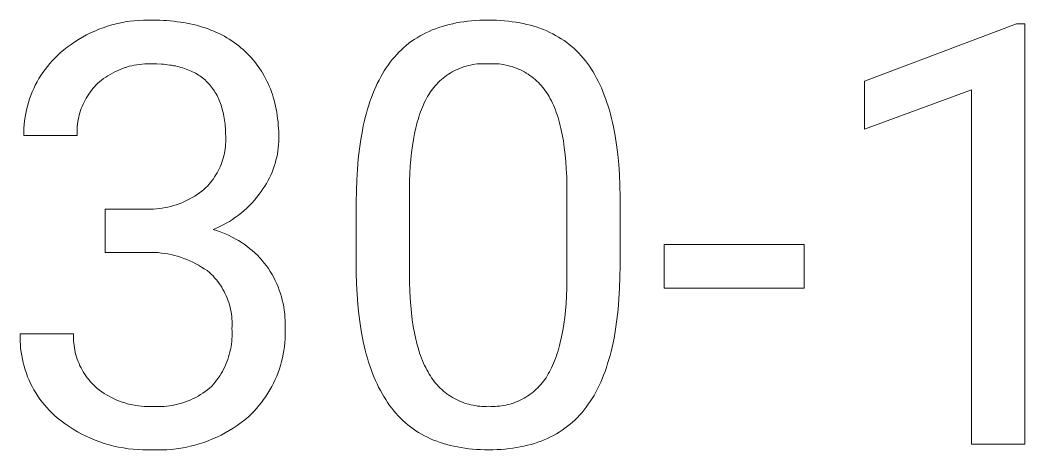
# Model space of a CAD drawing. Header units: millimetres. Extents: x 1422 to 6060, y -58 to 3182.
# Drawn here: x 4994.4 to 5100, y 307.9 to 353.1 of the extents above; entities that cross this region are included whole.
import ezdxf

# ---------------------------------------------------------------- set-up
doc = ezdxf.new("R2010")
doc.units = ezdxf.units.MM
doc.header["$MEASUREMENT"] = 0
doc.layers.add('Domyślny', color=7, linetype='Continuous', true_color=0x000000)

msp = doc.modelspace()

# ---------------------------------------------------------------- linework, layer by layer
at = {"layer": 'Domyślny', "color": 18, "lineweight": 15, "true_color": 0x000000}
for p, q in [((5004.02, 352.56), (5004.49, 352.68)), ((5004.49, 352.68), (5004.95, 352.78)), ((5004.95, 352.78), (5005.43, 352.87)), ((5005.43, 352.87), (5005.9, 352.94)), ((5005.9, 352.94), (5006.37, 353)), ((5006.37, 353), (5006.85, 353.04)), ((5006.85, 353.04), (5007.33, 353.06)), ((5007.33, 353.06), (5007.81, 353.07)), ((5007.81, 353.07), (5008.29, 353.06)), ((5008.29, 353.06), (5009.05, 353.05)), ((5009.05, 353.05), (5009.43, 353.03)), ((5009.43, 353.03), (5009.8, 353.01)), ((5009.8, 353.01), (5010.17, 352.98)), ((5010.17, 352.98), (5010.53, 352.94)), ((5010.53, 352.94), (5010.88, 352.9)), ((5010.88, 352.9), (5011.23, 352.86)), ((5011.23, 352.86), (5011.57, 352.8)), ((5011.57, 352.8), (5011.91, 352.74)), ((5011.91, 352.74), (5012.25, 352.67)), ((5012.25, 352.67), (5012.58, 352.6)), ((5039.45, 352.6), (5039.83, 352.69)), ((5039.83, 352.69), (5040.21, 352.77)), ((5040.21, 352.77), (5040.6, 352.84)), ((5040.6, 352.84), (5041, 352.9)), ((5041, 352.9), (5041.41, 352.95)), ((5041.41, 352.95), (5041.82, 352.99)), ((5041.82, 352.99), (5042.24, 353.02)), ((5042.24, 353.02), (5042.67, 353.05)), ((5042.67, 353.05), (5043.11, 353.06)), ((5043.11, 353.06), (5043.55, 353.06)), ((5043.55, 353.06), (5043.99, 353.06)), ((5043.99, 353.06), (5044.42, 353.05)), ((5044.42, 353.05), (5044.85, 353.02)), ((5044.85, 353.02), (5045.27, 352.99)), ((5045.27, 352.99), (5045.68, 352.95)), ((5045.68, 352.95), (5046.08, 352.9)), ((5046.08, 352.9), (5046.48, 352.85)), ((5046.48, 352.85), (5046.87, 352.78)), ((5046.87, 352.78), (5047.25, 352.7)), ((5047.25, 352.7), (5047.62, 352.62)), ((5047.62, 352.62), (5047.99, 352.53)), ((5083.09, 346.67), (5099.07, 352.66)), ((5099.07, 352.66), (5099.95, 352.66)), ((5099.95, 352.66), (5099.95, 308.54)), ((5001.36, 351.51), (5001.79, 351.72)), ((5001.79, 351.72), (5002.22, 351.92)), ((5002.22, 351.92), (5002.66, 352.1)), ((5002.66, 352.1), (5003.11, 352.27)), ((5003.11, 352.27), (5003.57, 352.42)), ((5003.57, 352.42), (5004.02, 352.56)), ((5012.58, 352.6), (5012.9, 352.52)), ((5012.9, 352.52), (5013.22, 352.43)), ((5013.22, 352.43), (5013.53, 352.34)), ((5013.53, 352.34), (5013.84, 352.24)), ((5013.84, 352.24), (5014.14, 352.14)), ((5014.14, 352.14), (5014.43, 352.02)), ((5014.43, 352.02), (5014.72, 351.91)), ((5014.72, 351.91), (5015.01, 351.78)), ((5015.01, 351.78), (5015.29, 351.65)), ((5015.29, 351.65), (5015.57, 351.51)), ((5036.4, 351.4), (5036.71, 351.57)), ((5036.71, 351.57), (5037.02, 351.73)), ((5037.02, 351.73), (5037.35, 351.88)), ((5037.35, 351.88), (5037.68, 352.03)), ((5037.68, 352.03), (5038.02, 352.16)), ((5038.02, 352.16), (5038.37, 352.28)), ((5038.37, 352.28), (5038.72, 352.4)), ((5038.72, 352.4), (5039.08, 352.51)), ((5039.08, 352.51), (5039.45, 352.6)), ((5047.99, 352.53), (5048.35, 352.43)), ((5048.35, 352.43), (5048.7, 352.31)), ((5048.7, 352.31), (5049.04, 352.19)), ((5049.04, 352.19), (5049.38, 352.07)), ((5049.38, 352.07), (5049.71, 351.93)), ((5049.71, 351.93), (5050.03, 351.78)), ((5050.03, 351.78), (5050.34, 351.63)), ((5050.34, 351.63), (5050.65, 351.46)), ((4999.34, 350.22), (4999.73, 350.51)), ((4999.73, 350.51), (5000.12, 350.78)), ((5000.12, 350.78), (5000.53, 351.03)), ((5000.53, 351.03), (5000.94, 351.28)), ((5000.94, 351.28), (5001.36, 351.51)), ((5015.57, 351.51), (5015.84, 351.37)), ((5015.84, 351.37), (5016.1, 351.22)), ((5016.1, 351.22), (5016.36, 351.06)), ((5016.36, 351.06), (5016.62, 350.89)), ((5016.62, 350.89), (5016.86, 350.72)), ((5016.86, 350.72), (5017.11, 350.55)), ((5017.11, 350.55), (5017.35, 350.36)), ((5034.96, 350.41), (5035.24, 350.63)), ((5035.24, 350.63), (5035.51, 350.84)), ((5035.51, 350.84), (5035.8, 351.03)), ((5035.8, 351.03), (5036.1, 351.22)), ((5036.1, 351.22), (5036.4, 351.4)), ((5050.65, 351.46), (5050.95, 351.29)), ((5050.95, 351.29), (5051.24, 351.11)), ((5051.24, 351.11), (5051.53, 350.92)), ((5051.53, 350.92), (5051.81, 350.72)), ((5051.81, 350.72), (5052.08, 350.51)), ((5052.08, 350.51), (5052.34, 350.29)), ((4998.31, 349.35), (4998.6, 349.62)), ((4998.6, 349.62), (4998.97, 349.93)), ((4998.97, 349.93), (4999.34, 350.22)), ((5017.35, 350.36), (5017.58, 350.17)), ((5017.58, 350.17), (5017.81, 349.97)), ((5017.81, 349.97), (5018.03, 349.77)), ((5018.03, 349.77), (5018.25, 349.56)), ((5018.25, 349.56), (5018.46, 349.35)), ((5033.71, 349.19), (5033.95, 349.46)), ((5033.95, 349.46), (5034.19, 349.71)), ((5034.19, 349.71), (5034.44, 349.95)), ((5034.44, 349.95), (5034.7, 350.19)), ((5034.7, 350.19), (5034.96, 350.41)), ((5052.34, 350.29), (5052.6, 350.07)), ((5052.6, 350.07), (5052.85, 349.83)), ((5052.85, 349.83), (5053.09, 349.59)), ((5053.09, 349.59), (5053.33, 349.33)), ((4997.25, 348.2), (4997.5, 348.5)), ((4997.5, 348.5), (4997.76, 348.8)), ((4997.76, 348.8), (4998.03, 349.08)), ((4998.03, 349.08), (4998.31, 349.35)), ((5006.92, 348.42), (5006.65, 348.38)), ((5007.19, 348.45), (5006.92, 348.42)), ((5007.47, 348.47), (5007.19, 348.45)), ((5007.74, 348.48), (5007.47, 348.47)), ((5008.01, 348.48), (5007.74, 348.48)), ((5008.29, 348.47), (5008.01, 348.48)), ((5008.76, 348.46), (5008.29, 348.47)), ((5009.22, 348.44), (5008.76, 348.46)), ((5009.44, 348.43), (5009.22, 348.44)), ((5009.66, 348.4), (5009.44, 348.43)), ((5009.88, 348.38), (5009.66, 348.4)), ((5018.46, 349.35), (5018.66, 349.13)), ((5018.66, 349.13), (5018.86, 348.91)), ((5018.86, 348.91), (5019.05, 348.68)), ((5019.05, 348.68), (5019.23, 348.45)), ((5019.23, 348.45), (5019.4, 348.21)), ((5033.05, 348.35), (5033.26, 348.64)), ((5033.26, 348.64), (5033.48, 348.92)), ((5033.48, 348.92), (5033.71, 349.19)), ((5041.94, 348.39), (5041.71, 348.35)), ((5042.17, 348.43), (5041.94, 348.39)), ((5042.4, 348.46), (5042.17, 348.43)), ((5042.63, 348.48), (5042.4, 348.46)), ((5042.86, 348.49), (5042.63, 348.48)), ((5043.09, 348.49), (5042.86, 348.49)), ((5043.32, 348.49), (5043.09, 348.49)), ((5043.55, 348.48), (5043.32, 348.49)), ((5043.78, 348.49), (5043.55, 348.48)), ((5044.01, 348.49), (5043.78, 348.49)), ((5044.25, 348.49), (5044.01, 348.49)), ((5044.48, 348.48), (5044.25, 348.49)), ((5044.71, 348.46), (5044.48, 348.48)), ((5044.94, 348.43), (5044.71, 348.46)), ((5045.17, 348.39), (5044.94, 348.43)), ((5045.4, 348.35), (5045.17, 348.39)), ((5053.33, 349.33), (5053.55, 349.07)), ((5053.55, 349.07), (5053.78, 348.8)), ((5053.78, 348.8), (5053.99, 348.52)), ((5053.99, 348.52), (5054.19, 348.23)), ((4996.56, 347.25), (4996.78, 347.58)), ((4996.78, 347.58), (4997.01, 347.89)), ((4997.01, 347.89), (4997.25, 348.2)), ((5003.84, 347.37), (5003.61, 347.23)), ((5004.08, 347.51), (5003.84, 347.37)), ((5004.32, 347.64), (5004.08, 347.51)), ((5004.57, 347.75), (5004.32, 347.64)), ((5004.82, 347.86), (5004.57, 347.75)), ((5005.07, 347.96), (5004.82, 347.86)), ((5005.33, 348.06), (5005.07, 347.96)), ((5005.59, 348.14), (5005.33, 348.06)), ((5005.85, 348.22), (5005.59, 348.14)), ((5006.12, 348.28), (5005.85, 348.22)), ((5006.38, 348.34), (5006.12, 348.28)), ((5006.65, 348.38), (5006.38, 348.34)), ((5010.09, 348.35), (5009.88, 348.38)), ((5010.3, 348.32), (5010.09, 348.35)), ((5010.5, 348.28), (5010.3, 348.32)), ((5010.7, 348.25), (5010.5, 348.28)), ((5010.9, 348.2), (5010.7, 348.25)), ((5011.09, 348.15), (5010.9, 348.2)), ((5011.28, 348.1), (5011.09, 348.15)), ((5011.47, 348.05), (5011.28, 348.1)), ((5011.65, 347.99), (5011.47, 348.05)), ((5011.83, 347.93), (5011.65, 347.99)), ((5012, 347.86), (5011.83, 347.93)), ((5012.17, 347.79), (5012, 347.86)), ((5012.34, 347.72), (5012.17, 347.79)), ((5012.5, 347.64), (5012.34, 347.72)), ((5012.66, 347.56), (5012.5, 347.64)), ((5012.82, 347.48), (5012.66, 347.56)), ((5012.97, 347.39), (5012.82, 347.48)), ((5013.12, 347.3), (5012.97, 347.39)), ((5019.4, 348.21), (5019.57, 347.96)), ((5019.57, 347.96), (5019.74, 347.71)), ((5019.74, 347.71), (5019.89, 347.46)), ((5019.89, 347.46), (5020.04, 347.2)), ((5032.27, 347.1), (5032.45, 347.43)), ((5032.45, 347.43), (5032.64, 347.75)), ((5032.64, 347.75), (5032.84, 348.05)), ((5032.84, 348.05), (5033.05, 348.35)), ((5039.38, 347.39), (5039.19, 347.26)), ((5039.58, 347.51), (5039.38, 347.39)), ((5039.78, 347.63), (5039.58, 347.51)), ((5039.98, 347.74), (5039.78, 347.63)), ((5040.19, 347.84), (5039.98, 347.74)), ((5040.4, 347.93), (5040.19, 347.84)), ((5040.61, 348.02), (5040.4, 347.93)), ((5040.82, 348.1), (5040.61, 348.02)), ((5041.04, 348.18), (5040.82, 348.1)), ((5041.26, 348.24), (5041.04, 348.18)), ((5041.49, 348.3), (5041.26, 348.24)), ((5041.71, 348.35), (5041.49, 348.3)), ((5045.63, 348.3), (5045.4, 348.35)), ((5045.85, 348.24), (5045.63, 348.3)), ((5046.08, 348.18), (5045.85, 348.24)), ((5046.3, 348.1), (5046.08, 348.18)), ((5046.52, 348.02), (5046.3, 348.1)), ((5046.73, 347.93), (5046.52, 348.02)), ((5046.94, 347.84), (5046.73, 347.93)), ((5047.15, 347.73), (5046.94, 347.84)), ((5047.36, 347.62), (5047.15, 347.73)), ((5047.56, 347.51), (5047.36, 347.62)), ((5047.76, 347.38), (5047.56, 347.51)), ((5047.95, 347.25), (5047.76, 347.38)), ((5054.19, 348.23), (5054.39, 347.94)), ((5054.39, 347.94), (5054.59, 347.63)), ((5054.59, 347.63), (5054.77, 347.31)), ((4995.98, 346.23), (4996.16, 346.58)), ((4996.16, 346.58), (4996.36, 346.92)), ((4996.36, 346.92), (4996.56, 347.25)), ((5002.53, 346.4), (5002.35, 346.23)), ((5002.73, 346.58), (5002.53, 346.4)), ((5002.94, 346.76), (5002.73, 346.58)), ((5003.16, 346.92), (5002.94, 346.76)), ((5003.38, 347.08), (5003.16, 346.92)), ((5003.61, 347.23), (5003.38, 347.08)), ((5013.26, 347.2), (5013.12, 347.3)), ((5013.41, 347.1), (5013.26, 347.2)), ((5013.54, 347), (5013.41, 347.1)), ((5013.68, 346.89), (5013.54, 347)), ((5013.81, 346.78), (5013.68, 346.89)), ((5013.93, 346.66), (5013.81, 346.78)), ((5014.05, 346.55), (5013.93, 346.66)), ((5014.17, 346.42), (5014.05, 346.55)), ((5014.29, 346.3), (5014.17, 346.42)), ((5014.4, 346.17), (5014.29, 346.3)), ((5020.04, 347.2), (5020.18, 346.94)), ((5020.18, 346.94), (5020.32, 346.67)), ((5020.32, 346.67), (5020.44, 346.4)), ((5020.44, 346.4), (5020.56, 346.12)), ((5031.75, 346.06), (5031.91, 346.41)), ((5031.91, 346.41), (5032.09, 346.76)), ((5032.09, 346.76), (5032.27, 347.1)), ((5038.15, 346.35), (5037.99, 346.18)), ((5038.31, 346.52), (5038.15, 346.35)), ((5038.47, 346.68), (5038.31, 346.52)), ((5038.65, 346.83), (5038.47, 346.68)), ((5038.82, 346.98), (5038.65, 346.83)), ((5039, 347.12), (5038.82, 346.98)), ((5039.19, 347.26), (5039, 347.12)), ((5048.14, 347.12), (5047.95, 347.25)), ((5048.32, 346.97), (5048.14, 347.12)), ((5048.5, 346.82), (5048.32, 346.97)), ((5048.67, 346.67), (5048.5, 346.82)), ((5048.84, 346.51), (5048.67, 346.67)), ((5049, 346.34), (5048.84, 346.51)), ((5049.16, 346.17), (5049, 346.34)), ((5054.77, 347.31), (5054.95, 346.98)), ((5054.95, 346.98), (5055.13, 346.65)), ((5055.13, 346.65), (5055.29, 346.3)), ((5055.29, 346.3), (5055.45, 345.94)), ((5083.09, 341.6), (5083.09, 346.67)), ((4995.5, 345.16), (4995.65, 345.52)), ((4995.65, 345.52), (4995.81, 345.88)), ((4995.81, 345.88), (4995.98, 346.23)), ((5001.59, 345.29), (5001.46, 345.09)), ((5001.73, 345.49), (5001.59, 345.29)), ((5001.88, 345.68), (5001.73, 345.49)), ((5002.03, 345.87), (5001.88, 345.68)), ((5002.19, 346.05), (5002.03, 345.87)), ((5002.35, 346.23), (5002.19, 346.05)), ((5014.5, 346.03), (5014.4, 346.17)), ((5014.61, 345.9), (5014.5, 346.03)), ((5014.71, 345.75), (5014.61, 345.9)), ((5014.8, 345.61), (5014.71, 345.75)), ((5014.89, 345.46), (5014.8, 345.61)), ((5014.98, 345.31), (5014.89, 345.46)), ((5015.07, 345.15), (5014.98, 345.31)), ((5020.56, 346.12), (5020.68, 345.84)), ((5020.68, 345.84), (5020.79, 345.55)), ((5020.79, 345.55), (5020.89, 345.25)), ((5020.89, 345.25), (5020.98, 344.96)), ((5031.29, 344.93), (5031.43, 345.31)), ((5031.43, 345.31), (5031.59, 345.69)), ((5031.59, 345.69), (5031.75, 346.06)), ((5037.31, 345.25), (5037.19, 345.04)), ((5037.43, 345.44), (5037.31, 345.25)), ((5037.56, 345.64), (5037.43, 345.44)), ((5037.7, 345.82), (5037.56, 345.64)), ((5037.84, 346), (5037.7, 345.82)), ((5037.99, 346.18), (5037.84, 346)), ((5049.31, 345.99), (5049.16, 346.17)), ((5049.45, 345.81), (5049.31, 345.99)), ((5049.59, 345.62), (5049.45, 345.81)), ((5049.72, 345.43), (5049.59, 345.62)), ((5049.85, 345.23), (5049.72, 345.43)), ((5049.97, 345.03), (5049.85, 345.23)), ((5055.45, 345.94), (5055.61, 345.58)), ((5055.61, 345.58), (5055.76, 345.2)), ((5094.35, 345.73), (5083.09, 341.6)), ((5094.35, 308.54), (5094.35, 345.73)), ((4995.15, 344.04), (4995.25, 344.41)), ((4995.25, 344.41), (4995.37, 344.79)), ((4995.37, 344.79), (4995.5, 345.16)), ((5001, 344.24), (5000.9, 344.01)), ((5001.1, 344.45), (5001, 344.24)), ((5001.22, 344.67), (5001.1, 344.45)), ((5001.33, 344.88), (5001.22, 344.67)), ((5001.46, 345.09), (5001.33, 344.88)), ((5015.15, 344.99), (5015.07, 345.15)), ((5015.23, 344.83), (5015.15, 344.99)), ((5015.3, 344.66), (5015.23, 344.83)), ((5015.37, 344.49), (5015.3, 344.66)), ((5015.43, 344.31), (5015.37, 344.49)), ((5015.5, 344.13), (5015.43, 344.31)), ((5020.98, 344.96), (5021.07, 344.65)), ((5021.07, 344.65), (5021.15, 344.34)), ((5021.15, 344.34), (5021.22, 344.03)), ((5031.01, 344.12), (5031.14, 344.53)), ((5031.14, 344.53), (5031.29, 344.93)), ((5036.85, 344.39), (5036.75, 344.16)), ((5036.96, 344.61), (5036.85, 344.39)), ((5037.07, 344.83), (5036.96, 344.61)), ((5037.19, 345.04), (5037.07, 344.83)), ((5050.09, 344.81), (5049.97, 345.03)), ((5050.21, 344.59), (5050.09, 344.81)), ((5050.32, 344.36), (5050.21, 344.59)), ((5050.42, 344.13), (5050.32, 344.36)), ((5055.76, 345.2), (5055.9, 344.82)), ((5055.9, 344.82), (5056.03, 344.42)), ((5056.03, 344.42), (5056.16, 344.02)), ((4994.9, 342.89), (4994.97, 343.27)), ((4994.97, 343.27), (4995.05, 343.66)), ((4995.05, 343.66), (4995.15, 344.04)), ((5000.66, 343.33), (5000.59, 343.1)), ((5000.73, 343.56), (5000.66, 343.33)), ((5000.81, 343.79), (5000.73, 343.56)), ((5000.9, 344.01), (5000.81, 343.79)), ((5015.55, 343.95), (5015.5, 344.13)), ((5015.61, 343.76), (5015.55, 343.95)), ((5015.66, 343.57), (5015.61, 343.76)), ((5015.71, 343.38), (5015.66, 343.57)), ((5015.75, 343.18), (5015.71, 343.38)), ((5015.79, 342.98), (5015.75, 343.18)), ((5021.22, 344.03), (5021.28, 343.71)), ((5021.28, 343.71), (5021.34, 343.39)), ((5021.34, 343.39), (5021.4, 343.06)), ((5030.65, 342.85), (5030.76, 343.28)), ((5030.76, 343.28), (5030.88, 343.71)), ((5030.88, 343.71), (5031.01, 344.12)), ((5036.36, 343.16), (5036.28, 342.89)), ((5036.45, 343.42), (5036.36, 343.16)), ((5036.55, 343.67), (5036.45, 343.42)), ((5036.65, 343.92), (5036.55, 343.67)), ((5036.75, 344.16), (5036.65, 343.92)), ((5050.53, 343.88), (5050.42, 344.13)), ((5050.63, 343.63), (5050.53, 343.88)), ((5050.72, 343.37), (5050.63, 343.63)), ((5050.81, 343.11), (5050.72, 343.37)), ((5050.9, 342.83), (5050.81, 343.11)), ((5056.16, 344.02), (5056.29, 343.6)), ((5056.29, 343.6), (5056.4, 343.18)), ((5056.4, 343.18), (5056.51, 342.75)), ((4994.78, 341.72), (4994.81, 342.11)), ((4994.81, 342.11), (4994.85, 342.5)), ((4994.85, 342.5), (4994.9, 342.89)), ((5000.41, 342.15), (5000.38, 341.9)), ((5000.44, 342.39), (5000.41, 342.15)), ((5000.49, 342.62), (5000.44, 342.39)), ((5000.54, 342.86), (5000.49, 342.62)), ((5000.59, 343.1), (5000.54, 342.86)), ((5015.82, 342.77), (5015.79, 342.98)), ((5015.86, 342.56), (5015.82, 342.77)), ((5015.88, 342.35), (5015.86, 342.56)), ((5015.91, 342.13), (5015.88, 342.35)), ((5015.93, 341.91), (5015.91, 342.13)), ((5021.4, 343.06), (5021.44, 342.73)), ((5021.44, 342.73), (5021.48, 342.39)), ((5021.48, 342.39), (5021.51, 342.05)), ((5030.44, 341.95), (5030.54, 342.4)), ((5030.54, 342.4), (5030.65, 342.85)), ((5036.04, 342.05), (5035.96, 341.76)), ((5036.11, 342.34), (5036.04, 342.05)), ((5036.19, 342.62), (5036.11, 342.34)), ((5036.28, 342.89), (5036.19, 342.62)), ((5050.98, 342.55), (5050.9, 342.83)), ((5051.06, 342.27), (5050.98, 342.55)), ((5051.14, 341.97), (5051.06, 342.27)), ((5056.51, 342.75), (5056.62, 342.31)), ((5056.62, 342.31), (5056.72, 341.85)), ((4994.77, 341.33), (4994.78, 341.72)), ((4994.77, 340.94), (4994.77, 341.33)), ((5000.37, 341.66), (5000.36, 341.42)), ((5000.36, 341.42), (5000.36, 341.18)), ((5000.36, 341.18), (5000.36, 340.94)), ((5000.38, 341.9), (5000.37, 341.66)), ((5015.95, 341.69), (5015.93, 341.91)), ((5015.97, 341.23), (5015.95, 341.69)), ((5015.98, 340.75), (5015.97, 341.23)), ((5021.51, 342.05), (5021.54, 341.7)), ((5021.54, 341.7), (5021.55, 341.35)), ((5021.55, 341.35), (5021.56, 340.99)), ((5030.17, 340.52), (5030.34, 341.48)), ((5030.34, 341.48), (5030.44, 341.95)), ((5035.83, 341.15), (5035.71, 340.52)), ((5035.96, 341.76), (5035.83, 341.15)), ((5051.21, 341.67), (5051.14, 341.97)), ((5051.34, 341.04), (5051.21, 341.67)), ((5051.46, 340.38), (5051.34, 341.04)), ((5056.72, 341.85), (5056.89, 340.92)), ((5000.36, 340.94), (4994.77, 340.94)), ((5015.95, 339.78), (5015.97, 340.02)), ((5015.97, 340.02), (5015.98, 340.26)), ((5015.98, 340.51), (5015.98, 340.75)), ((5015.98, 340.26), (5015.98, 340.51)), ((5021.54, 339.97), (5021.5, 339.64)), ((5021.56, 340.3), (5021.54, 339.97)), ((5021.56, 340.99), (5021.57, 340.63)), ((5021.57, 340.63), (5021.56, 340.3)), ((5030.03, 339.53), (5030.17, 340.52)), ((5035.71, 340.52), (5035.61, 339.86)), ((5051.56, 339.69), (5051.46, 340.38)), ((5056.89, 340.92), (5057.04, 339.95)), ((5057.04, 339.95), (5057.17, 338.94)), ((5015.79, 338.82), (5015.84, 339.06)), ((5015.84, 339.06), (5015.89, 339.29)), ((5015.89, 339.29), (5015.92, 339.54)), ((5015.92, 339.54), (5015.95, 339.78)), ((5021.41, 338.99), (5021.34, 338.66)), ((5021.46, 339.31), (5021.41, 338.99)), ((5021.5, 339.64), (5021.46, 339.31)), ((5029.91, 338.49), (5030.03, 339.53)), ((5035.52, 339.17), (5035.44, 338.45)), ((5035.61, 339.86), (5035.52, 339.17)), ((5051.65, 338.96), (5051.56, 339.69)), ((5051.72, 338.21), (5051.65, 338.96)), ((5057.17, 338.94), (5057.27, 337.89)), ((5015.4, 337.66), (5015.5, 337.89)), ((5015.5, 337.89), (5015.58, 338.12)), ((5015.58, 338.12), (5015.66, 338.35)), ((5015.66, 338.35), (5015.73, 338.58)), ((5015.73, 338.58), (5015.79, 338.82)), ((5021.18, 338.02), (5021.08, 337.71)), ((5021.26, 338.34), (5021.18, 338.02)), ((5021.34, 338.66), (5021.26, 338.34)), ((5029.82, 337.42), (5029.91, 338.49)), ((5035.44, 338.45), (5035.38, 337.71)), ((5051.77, 337.43), (5051.72, 338.21)), ((5057.27, 337.89), (5057.34, 336.8)), ((5014.82, 336.59), (5014.96, 336.8)), ((5014.96, 336.8), (5015.08, 337.01)), ((5015.08, 337.01), (5015.19, 337.22)), ((5015.19, 337.22), (5015.3, 337.44)), ((5015.3, 337.44), (5015.4, 337.66)), ((5020.71, 336.79), (5020.57, 336.49)), ((5020.85, 337.09), (5020.71, 336.79)), ((5020.97, 337.4), (5020.85, 337.09)), ((5021.08, 337.71), (5020.97, 337.4)), ((5029.75, 336.3), (5029.82, 337.42)), ((5035.33, 336.94), (5035.3, 336.14)), ((5035.38, 337.71), (5035.33, 336.94)), ((5051.81, 336.62), (5051.77, 337.43)), ((5057.34, 336.8), (5057.39, 335.68)), ((5014.07, 335.64), (5014.23, 335.82)), ((5014.23, 335.82), (5014.39, 336.01)), ((5014.39, 336.01), (5014.54, 336.2)), ((5014.54, 336.2), (5014.69, 336.39)), ((5014.69, 336.39), (5014.82, 336.59)), ((5020.26, 335.91), (5020.09, 335.63)), ((5020.42, 336.2), (5020.26, 335.91)), ((5020.57, 336.49), (5020.42, 336.2)), ((5029.71, 335.15), (5029.75, 336.3)), ((5035.3, 336.14), (5035.29, 335.32)), ((5051.83, 335.78), (5051.81, 336.62)), ((5051.84, 334.9), (5051.83, 335.78)), ((5012.73, 334.59), (5012.99, 334.75)), ((5012.99, 334.75), (5013.24, 334.93)), ((5013.24, 334.93), (5013.48, 335.11)), ((5013.48, 335.11), (5013.72, 335.3)), ((5013.72, 335.3), (5013.9, 335.47)), ((5013.9, 335.47), (5014.07, 335.64)), ((5019.49, 334.77), (5019.25, 334.47)), ((5019.71, 335.08), (5019.49, 334.77)), ((5019.9, 335.35), (5019.71, 335.08)), ((5020.09, 335.63), (5019.9, 335.35)), ((5029.7, 333.96), (5029.71, 335.15)), ((5035.29, 335.32), (5035.29, 326.39)), ((5051.84, 325.76), (5051.84, 334.9)), ((5057.39, 335.68), (5057.42, 334.52)), ((5010.51, 333.59), (5010.8, 333.68)), ((5010.8, 333.68), (5011.09, 333.78)), ((5011.09, 333.78), (5011.38, 333.89)), ((5011.38, 333.89), (5011.66, 334.01)), ((5011.66, 334.01), (5011.93, 334.14)), ((5011.93, 334.14), (5012.2, 334.28)), ((5012.2, 334.28), (5012.47, 334.43)), ((5012.47, 334.43), (5012.73, 334.59)), ((5018.75, 333.88), (5018.48, 333.6)), ((5019, 334.17), (5018.75, 333.88)), ((5019.25, 334.47), (5019, 334.17)), ((5029.7, 326.52), (5029.7, 333.96)), ((5057.42, 334.52), (5057.42, 327.27)), ((5003.31, 333.21), (5007.5, 333.21)), ((5003.31, 328.66), (5003.31, 333.21)), ((5007.5, 333.21), (5007.8, 333.21)), ((5007.8, 333.21), (5008.11, 333.21)), ((5008.11, 333.21), (5008.41, 333.22)), ((5008.41, 333.22), (5008.72, 333.24)), ((5008.72, 333.24), (5009.02, 333.27)), ((5009.02, 333.27), (5009.32, 333.32)), ((5009.32, 333.32), (5009.62, 333.37)), ((5009.62, 333.37), (5009.92, 333.43)), ((5009.92, 333.43), (5010.22, 333.5)), ((5010.22, 333.5), (5010.51, 333.59)), ((5017.32, 332.58), (5017.01, 332.36)), ((5017.63, 332.82), (5017.32, 332.58)), ((5017.92, 333.07), (5017.63, 332.82)), ((5018.21, 333.33), (5017.92, 333.07)), ((5018.48, 333.6), (5018.21, 333.33)), ((5015.7, 331.55), (5015.35, 331.38)), ((5016.04, 331.73), (5015.7, 331.55)), ((5016.37, 331.93), (5016.04, 331.73)), ((5016.7, 332.14), (5016.37, 331.93)), ((5017.01, 332.36), (5016.7, 332.14)), ((5015, 331.22), (5014.65, 331.07)), ((5014.65, 331.07), (5015, 330.96)), ((5015.35, 331.38), (5015, 331.22)), ((5015, 330.96), (5015.34, 330.85)), ((5015.34, 330.85), (5015.68, 330.72)), ((5015.68, 330.72), (5016.02, 330.58)), ((5016.02, 330.58), (5016.35, 330.44)), ((5016.35, 330.44), (5016.67, 330.27)), ((5016.67, 330.27), (5016.99, 330.1)), ((5016.99, 330.1), (5017.31, 329.92)), ((5017.31, 329.92), (5017.62, 329.73)), ((5017.62, 329.73), (5017.92, 329.52)), ((5017.92, 329.52), (5018.21, 329.31)), ((5062.05, 324.92), (5062.05, 329.48)), ((5062.05, 329.48), (5076.76, 329.48)), ((5076.76, 329.48), (5076.76, 324.92)), ((5007.5, 328.66), (5003.31, 328.66)), ((5007.84, 328.67), (5007.5, 328.66)), ((5008.19, 328.67), (5007.84, 328.67)), ((5008.54, 328.66), (5008.19, 328.67)), ((5008.88, 328.64), (5008.54, 328.66)), ((5009.23, 328.6), (5008.88, 328.64)), ((5009.57, 328.56), (5009.23, 328.6)), ((5009.91, 328.5), (5009.57, 328.56)), ((5010.25, 328.43), (5009.91, 328.5)), ((5010.59, 328.35), (5010.25, 328.43)), ((5010.92, 328.26), (5010.59, 328.35)), ((5018.21, 329.31), (5018.5, 329.09)), ((5018.5, 329.09), (5018.78, 328.85)), ((5018.78, 328.85), (5019.05, 328.61)), ((5019.05, 328.61), (5019.31, 328.36)), ((5019.31, 328.36), (5019.56, 328.1)), ((5011.25, 328.16), (5010.92, 328.26)), ((5011.58, 328.04), (5011.25, 328.16)), ((5011.9, 327.92), (5011.58, 328.04)), ((5012.22, 327.78), (5011.9, 327.92)), ((5012.53, 327.64), (5012.22, 327.78)), ((5012.84, 327.48), (5012.53, 327.64)), ((5013.14, 327.31), (5012.84, 327.48)), ((5013.44, 327.13), (5013.14, 327.31)), ((5019.56, 328.1), (5019.81, 327.83)), ((5019.81, 327.83), (5020.04, 327.55)), ((5020.04, 327.55), (5020.27, 327.27)), ((5057.42, 327.27), (5057.4, 326.07)), ((5013.73, 326.95), (5013.44, 327.13)), ((5014.02, 326.75), (5013.73, 326.95)), ((5014.29, 326.54), (5014.02, 326.75)), ((5014.47, 326.37), (5014.29, 326.54)), ((5014.65, 326.19), (5014.47, 326.37)), ((5020.27, 327.27), (5020.48, 326.97)), ((5020.48, 326.97), (5020.67, 326.66)), ((5020.67, 326.66), (5020.86, 326.35)), ((5020.86, 326.35), (5021.03, 326.03)), ((5029.73, 325.38), (5029.7, 326.52)), ((5035.29, 326.39), (5035.3, 325.52)), ((5014.82, 326), (5014.65, 326.19)), ((5014.98, 325.81), (5014.82, 326)), ((5015.14, 325.62), (5014.98, 325.81)), ((5015.29, 325.41), (5015.14, 325.62)), ((5015.43, 325.21), (5015.29, 325.41)), ((5015.57, 325), (5015.43, 325.21)), ((5021.03, 326.03), (5021.19, 325.71)), ((5021.19, 325.71), (5021.34, 325.38)), ((5021.34, 325.38), (5021.48, 325.04)), ((5029.78, 324.27), (5029.73, 325.38)), ((5035.3, 325.52), (5035.32, 324.68)), ((5051.82, 324.92), (5051.84, 325.76)), ((5057.4, 326.07), (5057.37, 324.9)), ((5015.69, 324.78), (5015.57, 325)), ((5015.81, 324.56), (5015.69, 324.78)), ((5015.93, 324.33), (5015.81, 324.56)), ((5016.03, 324.11), (5015.93, 324.33)), ((5016.13, 323.87), (5016.03, 324.11)), ((5021.48, 325.04), (5021.61, 324.7)), ((5021.61, 324.7), (5021.73, 324.36)), ((5021.73, 324.36), (5021.83, 324.01)), ((5029.86, 323.21), (5029.78, 324.27)), ((5035.32, 324.68), (5035.36, 323.86)), ((5051.79, 324.1), (5051.82, 324.92)), ((5057.37, 324.9), (5057.3, 323.77)), ((5076.76, 324.92), (5062.05, 324.92)), ((5016.22, 323.64), (5016.13, 323.87)), ((5016.3, 323.4), (5016.22, 323.64)), ((5016.37, 323.16), (5016.3, 323.4)), ((5016.44, 322.92), (5016.37, 323.16)), ((5021.83, 324.01), (5021.93, 323.66)), ((5021.93, 323.66), (5022.01, 323.31)), ((5022.01, 323.31), (5022.08, 322.95)), ((5029.97, 322.17), (5029.86, 323.21)), ((5035.36, 323.86), (5035.42, 323.08)), ((5035.42, 323.08), (5035.49, 322.32)), ((5051.68, 322.55), (5051.74, 323.31)), ((5051.74, 323.31), (5051.79, 324.1)), ((5057.3, 323.77), (5057.21, 322.68)), ((5016.49, 322.67), (5016.44, 322.92)), ((5016.54, 322.43), (5016.49, 322.67)), ((5016.58, 322.18), (5016.54, 322.43)), ((5016.61, 321.93), (5016.58, 322.18)), ((5022.08, 322.95), (5022.13, 322.59)), ((5022.13, 322.59), (5022.18, 322.23)), ((5022.18, 322.23), (5022.21, 321.87)), ((5030.1, 321.18), (5029.97, 322.17)), ((5035.49, 322.32), (5035.58, 321.59)), ((5051.6, 321.83), (5051.68, 322.55)), ((5057.21, 322.68), (5057.09, 321.63)), ((5016.64, 321.68), (5016.61, 321.93)), ((5016.65, 321.43), (5016.64, 321.68)), ((5016.65, 321.18), (5016.65, 321.43)), ((5016.65, 320.93), (5016.65, 321.18)), ((5022.21, 321.87), (5022.23, 321.51)), ((5022.23, 321.51), (5022.24, 321.15)), ((5022.24, 321.15), (5022.23, 320.78)), ((5030.25, 320.22), (5030.1, 321.18)), ((5035.58, 321.59), (5035.69, 320.89)), ((5051.4, 320.45), (5051.51, 321.13)), ((5051.51, 321.13), (5051.6, 321.83)), ((5057.09, 321.63), (5056.95, 320.62)), ((4994.38, 319.74), (4994.39, 320.12)), ((4994.39, 320.12), (4999.99, 320.12)), ((4999.99, 320.12), (4999.99, 319.87)), ((5016.64, 320.68), (5016.65, 320.93)), ((5016.65, 320.4), (5016.64, 320.68)), ((5016.66, 320.12), (5016.65, 320.4)), ((5016.65, 319.85), (5016.66, 320.12)), ((5022.23, 320.78), (5022.24, 320.38)), ((5022.24, 319.98), (5022.23, 319.58)), ((5022.24, 320.38), (5022.24, 319.98)), ((5030.43, 319.3), (5030.25, 320.22)), ((5035.69, 320.89), (5035.81, 320.22)), ((5035.81, 320.22), (5035.95, 319.57)), ((5051.27, 319.81), (5051.4, 320.45)), ((5056.95, 320.62), (5056.78, 319.65)), ((4994.39, 319.35), (4994.38, 319.74)), ((4994.41, 318.97), (4994.39, 319.35)), ((4994.44, 318.59), (4994.41, 318.97)), ((4999.99, 319.87), (4999.99, 319.62)), ((4999.99, 319.62), (5000, 319.38)), ((5000, 319.38), (5000.02, 319.13)), ((5000.02, 319.13), (5000.05, 318.89)), ((5000.05, 318.89), (5000.08, 318.64)), ((5016.54, 318.75), (5016.58, 319.03)), ((5016.58, 319.03), (5016.61, 319.3)), ((5016.61, 319.3), (5016.64, 319.57)), ((5016.64, 319.57), (5016.65, 319.85)), ((5022.2, 319.17), (5022.16, 318.77)), ((5022.23, 319.58), (5022.2, 319.17)), ((5030.53, 318.85), (5030.43, 319.3)), ((5030.64, 318.41), (5030.53, 318.85)), ((5035.95, 319.57), (5036.02, 319.26)), ((5036.02, 319.26), (5036.1, 318.96)), ((5036.1, 318.96), (5036.19, 318.66)), ((5050.98, 318.61), (5051.06, 318.9)), ((5051.06, 318.9), (5051.14, 319.2)), ((5051.14, 319.2), (5051.27, 319.81)), ((5056.68, 319.18), (5056.58, 318.72)), ((5056.78, 319.65), (5056.68, 319.18)), ((4994.49, 318.2), (4994.44, 318.59)), ((4994.55, 317.82), (4994.49, 318.2)), ((4994.62, 317.45), (4994.55, 317.82)), ((5000.08, 318.64), (5000.13, 318.4)), ((5000.13, 318.4), (5000.18, 318.16)), ((5000.18, 318.16), (5000.24, 317.92)), ((5000.24, 317.92), (5000.31, 317.68)), ((5016.28, 317.68), (5016.36, 317.95)), ((5016.36, 317.95), (5016.43, 318.22)), ((5016.43, 318.22), (5016.49, 318.48)), ((5016.49, 318.48), (5016.54, 318.75)), ((5022.03, 317.98), (5021.95, 317.58)), ((5022.1, 318.37), (5022.03, 317.98)), ((5022.16, 318.77), (5022.1, 318.37)), ((5030.75, 317.98), (5030.64, 318.41)), ((5030.87, 317.56), (5030.75, 317.98)), ((5036.19, 318.66), (5036.27, 318.38)), ((5036.27, 318.38), (5036.36, 318.09)), ((5036.36, 318.09), (5036.46, 317.82)), ((5036.46, 317.82), (5036.56, 317.55)), ((5050.63, 317.53), (5050.73, 317.79)), ((5050.73, 317.79), (5050.82, 318.05)), ((5050.82, 318.05), (5050.9, 318.33)), ((5050.9, 318.33), (5050.98, 318.61)), ((5056.36, 317.83), (5056.24, 317.4)), ((5056.48, 318.27), (5056.36, 317.83)), ((5056.58, 318.72), (5056.48, 318.27)), ((4994.7, 317.07), (4994.62, 317.45)), ((4994.8, 316.7), (4994.7, 317.07)), ((5000.31, 317.68), (5000.39, 317.44)), ((5000.39, 317.44), (5000.47, 317.21)), ((5000.47, 317.21), (5000.57, 316.98)), ((5000.57, 316.98), (5000.67, 316.76)), ((5000.67, 316.76), (5000.78, 316.54)), ((5015.88, 316.66), (5015.99, 316.91)), ((5015.99, 316.91), (5016.1, 317.17)), ((5016.1, 317.17), (5016.19, 317.42)), ((5016.19, 317.42), (5016.28, 317.68)), ((5021.75, 316.8), (5021.63, 316.42)), ((5021.86, 317.19), (5021.75, 316.8)), ((5021.95, 317.58), (5021.86, 317.19)), ((5031, 317.14), (5030.87, 317.56)), ((5031.13, 316.74), (5031, 317.14)), ((5031.27, 316.35), (5031.13, 316.74)), ((5036.56, 317.55), (5036.66, 317.29)), ((5036.66, 317.29), (5036.77, 317.04)), ((5036.77, 317.04), (5036.88, 316.8)), ((5036.88, 316.8), (5037, 316.56)), ((5050.23, 316.55), (5050.33, 316.79)), ((5050.33, 316.79), (5050.44, 317.03)), ((5050.44, 317.03), (5050.54, 317.27)), ((5050.54, 317.27), (5050.63, 317.53)), ((5056.11, 316.98), (5055.98, 316.57)), ((5056.24, 317.4), (5056.11, 316.98)), ((4994.91, 316.33), (4994.8, 316.7)), ((4995.04, 315.97), (4994.91, 316.33)), ((4995.17, 315.61), (4995.04, 315.97)), ((5000.78, 316.54), (5000.89, 316.32)), ((5000.89, 316.32), (5001.02, 316.11)), ((5001.02, 316.11), (5001.15, 315.9)), ((5001.15, 315.9), (5001.29, 315.69)), ((5001.29, 315.69), (5001.44, 315.49)), ((5015.2, 315.47), (5015.35, 315.7)), ((5015.35, 315.7), (5015.49, 315.93)), ((5015.49, 315.93), (5015.63, 316.17)), ((5015.63, 316.17), (5015.76, 316.41)), ((5015.76, 316.41), (5015.88, 316.66)), ((5021.34, 315.67), (5021.19, 315.3)), ((5021.49, 316.04), (5021.34, 315.67)), ((5021.63, 316.42), (5021.49, 316.04)), ((5031.41, 315.96), (5031.27, 316.35)), ((5031.56, 315.59), (5031.41, 315.96)), ((5037, 316.56), (5037.12, 316.33)), ((5037.12, 316.33), (5037.24, 316.11)), ((5037.24, 316.11), (5037.37, 315.89)), ((5037.37, 315.89), (5037.49, 315.69)), ((5037.49, 315.69), (5037.62, 315.5)), ((5049.64, 315.5), (5049.76, 315.69)), ((5049.76, 315.69), (5049.88, 315.9)), ((5049.88, 315.9), (5050, 316.11)), ((5050, 316.11), (5050.11, 316.33)), ((5050.11, 316.33), (5050.23, 316.55)), ((5055.69, 315.78), (5055.54, 315.4)), ((5055.84, 316.17), (5055.69, 315.78)), ((5055.98, 316.57), (5055.84, 316.17)), ((4995.32, 315.26), (4995.17, 315.61)), ((4995.48, 314.91), (4995.32, 315.26)), ((4995.66, 314.57), (4995.48, 314.91)), ((5001.44, 315.49), (5001.59, 315.3)), ((5001.59, 315.3), (5001.75, 315.11)), ((5001.75, 315.11), (5001.91, 314.92)), ((5001.91, 314.92), (5002.08, 314.75)), ((5002.08, 314.75), (5002.26, 314.58)), ((5014.29, 314.42), (5014.51, 314.61)), ((5014.51, 314.61), (5014.69, 314.81)), ((5014.69, 314.81), (5014.87, 315.02)), ((5014.87, 315.02), (5015.03, 315.24)), ((5015.03, 315.24), (5015.2, 315.47)), ((5021.01, 314.93), (5020.83, 314.57)), ((5021.19, 315.3), (5021.01, 314.93)), ((5031.72, 315.22), (5031.56, 315.59)), ((5031.88, 314.86), (5031.72, 315.22)), ((5032.05, 314.51), (5031.88, 314.86)), ((5037.62, 315.5), (5037.75, 315.3)), ((5037.75, 315.3), (5037.89, 315.12)), ((5037.89, 315.12), (5038.04, 314.93)), ((5038.04, 314.93), (5038.19, 314.76)), ((5038.19, 314.76), (5038.35, 314.58)), ((5048.77, 314.45), (5048.93, 314.61)), ((5048.93, 314.61), (5049.08, 314.78)), ((5049.08, 314.78), (5049.23, 314.95)), ((5049.23, 314.95), (5049.37, 315.13)), ((5049.37, 315.13), (5049.51, 315.31)), ((5049.51, 315.31), (5049.64, 315.5)), ((5055.22, 314.67), (5055.04, 314.32)), ((5055.38, 315.03), (5055.22, 314.67)), ((5055.54, 315.4), (5055.38, 315.03)), ((4995.84, 314.23), (4995.66, 314.57)), ((4996.04, 313.9), (4995.84, 314.23)), ((4996.25, 313.58), (4996.04, 313.9)), ((4996.46, 313.26), (4996.25, 313.58)), ((5002.26, 314.58), (5002.49, 314.38)), ((5002.49, 314.38), (5002.73, 314.2)), ((5002.73, 314.2), (5002.97, 314.02)), ((5002.97, 314.02), (5003.22, 313.86)), ((5003.22, 313.86), (5003.47, 313.7)), ((5003.47, 313.7), (5003.73, 313.55)), ((5003.73, 313.55), (5003.99, 313.41)), ((5012.83, 313.44), (5013.09, 313.58)), ((5013.09, 313.58), (5013.34, 313.73)), ((5013.34, 313.73), (5013.59, 313.89)), ((5013.59, 313.89), (5013.83, 314.06)), ((5013.83, 314.06), (5014.06, 314.23)), ((5014.06, 314.23), (5014.29, 314.42)), ((5020.42, 313.88), (5020.21, 313.54)), ((5020.63, 314.22), (5020.42, 313.88)), ((5020.83, 314.57), (5020.63, 314.22)), ((5032.23, 314.17), (5032.05, 314.51)), ((5032.41, 313.84), (5032.23, 314.17)), ((5032.6, 313.52), (5032.41, 313.84)), ((5038.35, 314.58), (5038.51, 314.42)), ((5038.51, 314.42), (5038.68, 314.26)), ((5038.68, 314.26), (5038.86, 314.1)), ((5038.86, 314.1), (5039.04, 313.95)), ((5039.04, 313.95), (5039.22, 313.81)), ((5039.22, 313.81), (5039.41, 313.68)), ((5039.41, 313.68), (5039.61, 313.55)), ((5039.61, 313.55), (5039.81, 313.43)), ((5047.52, 313.46), (5047.72, 313.59)), ((5047.72, 313.59), (5047.9, 313.71)), ((5047.9, 313.71), (5048.09, 313.85)), ((5048.09, 313.85), (5048.27, 313.99)), ((5048.27, 313.99), (5048.44, 314.14)), ((5048.44, 314.14), (5048.61, 314.29)), ((5048.61, 314.29), (5048.77, 314.45)), ((5054.68, 313.65), (5054.49, 313.32)), ((5054.86, 313.98), (5054.68, 313.65)), ((5055.04, 314.32), (5054.86, 313.98)), ((4996.69, 312.95), (4996.46, 313.26)), ((4996.93, 312.65), (4996.69, 312.95)), ((4997.18, 312.36), (4996.93, 312.65)), ((5003.99, 313.41), (5004.26, 313.28)), ((5004.26, 313.28), (5004.53, 313.16)), ((5004.53, 313.16), (5004.81, 313.05)), ((5004.81, 313.05), (5005.09, 312.95)), ((5005.09, 312.95), (5005.37, 312.85)), ((5005.37, 312.85), (5005.66, 312.77)), ((5005.66, 312.77), (5005.95, 312.7)), ((5005.95, 312.7), (5006.24, 312.64)), ((5006.24, 312.64), (5006.53, 312.58)), ((5006.53, 312.58), (5006.83, 312.54)), ((5006.83, 312.54), (5007.12, 312.51)), ((5007.12, 312.51), (5007.42, 312.49)), ((5007.42, 312.49), (5007.72, 312.48)), ((5009.48, 312.49), (5009.78, 312.51)), ((5009.78, 312.51), (5010.07, 312.55)), ((5010.07, 312.55), (5010.35, 312.59)), ((5010.35, 312.59), (5010.64, 312.65)), ((5010.64, 312.65), (5010.93, 312.71)), ((5010.93, 312.71), (5011.21, 312.79)), ((5011.21, 312.79), (5011.49, 312.87)), ((5011.49, 312.87), (5011.77, 312.97)), ((5011.77, 312.97), (5012.04, 313.07)), ((5012.04, 313.07), (5012.31, 313.19)), ((5012.31, 313.19), (5012.57, 313.31)), ((5012.57, 313.31), (5012.83, 313.44)), ((5019.48, 312.57), (5019.22, 312.27)), ((5019.73, 312.89), (5019.48, 312.57)), ((5019.97, 313.21), (5019.73, 312.89)), ((5020.21, 313.54), (5019.97, 313.21)), ((5032.79, 313.2), (5032.6, 313.52)), ((5032.99, 312.9), (5032.79, 313.2)), ((5033.2, 312.6), (5032.99, 312.9)), ((5033.42, 312.32), (5033.2, 312.6)), ((5039.81, 313.43), (5040.01, 313.31)), ((5040.01, 313.31), (5040.22, 313.2)), ((5040.22, 313.2), (5040.43, 313.1)), ((5040.43, 313.1), (5040.64, 313.01)), ((5040.64, 313.01), (5040.86, 312.92)), ((5040.86, 312.92), (5041.08, 312.84)), ((5041.08, 312.84), (5041.3, 312.77)), ((5041.3, 312.77), (5041.53, 312.71)), ((5041.53, 312.71), (5041.75, 312.65)), ((5041.75, 312.65), (5041.98, 312.61)), ((5041.98, 312.61), (5042.21, 312.57)), ((5042.21, 312.57), (5042.44, 312.53)), ((5042.44, 312.53), (5042.68, 312.51)), ((5042.68, 312.51), (5042.91, 312.49)), ((5042.91, 312.49), (5043.14, 312.49)), ((5043.38, 312.49), (5043.61, 312.5)), ((5043.61, 312.5), (5043.84, 312.48)), ((5044.29, 312.49), (5044.52, 312.5)), ((5044.52, 312.5), (5044.75, 312.52)), ((5044.75, 312.52), (5044.97, 312.55)), ((5044.97, 312.55), (5045.2, 312.59)), ((5045.2, 312.59), (5045.42, 312.63)), ((5045.42, 312.63), (5045.64, 312.68)), ((5045.64, 312.68), (5045.86, 312.74)), ((5045.86, 312.74), (5046.08, 312.8)), ((5046.08, 312.8), (5046.29, 312.88)), ((5046.29, 312.88), (5046.51, 312.96)), ((5046.51, 312.96), (5046.72, 313.04)), ((5046.72, 313.04), (5046.92, 313.14)), ((5046.92, 313.14), (5047.13, 313.24)), ((5047.13, 313.24), (5047.33, 313.35)), ((5047.33, 313.35), (5047.52, 313.46)), ((5054.08, 312.71), (5053.87, 312.42)), ((5054.29, 313.01), (5054.08, 312.71)), ((5054.49, 313.32), (5054.29, 313.01)), ((4997.44, 312.08), (4997.18, 312.36)), ((4997.71, 311.8), (4997.44, 312.08)), ((4997.99, 311.54), (4997.71, 311.8)), ((4998.28, 311.29), (4997.99, 311.54)), ((5007.72, 312.48), (5008.02, 312.48)), ((5008.02, 312.48), (5008.32, 312.49)), ((5008.32, 312.49), (5008.61, 312.47)), ((5008.61, 312.47), (5008.9, 312.47)), ((5008.9, 312.47), (5009.19, 312.47)), ((5009.19, 312.47), (5009.48, 312.49)), ((5018.66, 311.69), (5018.37, 311.41)), ((5018.94, 311.97), (5018.66, 311.69)), ((5019.22, 312.27), (5018.94, 311.97)), ((5033.64, 312.04), (5033.42, 312.32)), ((5033.87, 311.77), (5033.64, 312.04)), ((5034.11, 311.51), (5033.87, 311.77)), ((5034.35, 311.26), (5034.11, 311.51)), ((5043.14, 312.49), (5043.38, 312.49)), ((5043.84, 312.48), (5044.07, 312.48)), ((5044.07, 312.48), (5044.29, 312.49)), ((5053.18, 311.59), (5052.94, 311.34)), ((5053.42, 311.86), (5053.18, 311.59)), ((5053.65, 312.13), (5053.42, 311.86)), ((5053.87, 312.42), (5053.65, 312.13)), ((4998.68, 310.97), (4998.28, 311.29)), ((4999.1, 310.66), (4998.68, 310.97)), ((4999.52, 310.37), (4999.1, 310.66)), ((5017.2, 310.5), (5016.78, 310.22)), ((5017.6, 310.79), (5017.2, 310.5)), ((5017.99, 311.09), (5017.6, 310.79)), ((5018.37, 311.41), (5017.99, 311.09)), ((5034.6, 311.01), (5034.35, 311.26)), ((5034.86, 310.78), (5034.6, 311.01)), ((5035.12, 310.56), (5034.86, 310.78)), ((5035.39, 310.34), (5035.12, 310.56)), ((5051.9, 310.4), (5051.62, 310.19)), ((5052.17, 310.62), (5051.9, 310.4)), ((5052.43, 310.85), (5052.17, 310.62)), ((5052.69, 311.09), (5052.43, 310.85)), ((5052.94, 311.34), (5052.69, 311.09)), ((4999.96, 310.09), (4999.52, 310.37)), ((5000.4, 309.83), (4999.96, 310.09)), ((5000.86, 309.59), (5000.4, 309.83)), ((5001.32, 309.36), (5000.86, 309.59)), ((5001.79, 309.15), (5001.32, 309.36)), ((5015.5, 309.48), (5015.05, 309.27)), ((5015.93, 309.72), (5015.5, 309.48)), ((5016.36, 309.96), (5015.93, 309.72)), ((5016.78, 310.22), (5016.36, 309.96)), ((5035.67, 310.14), (5035.39, 310.34)), ((5035.96, 309.94), (5035.67, 310.14)), ((5036.25, 309.76), (5035.96, 309.94)), ((5036.55, 309.58), (5036.25, 309.76)), ((5036.86, 309.41), (5036.55, 309.58)), ((5037.18, 309.25), (5036.86, 309.41)), ((5050.42, 309.45), (5050.11, 309.29)), ((5050.73, 309.62), (5050.42, 309.45)), ((5051.03, 309.8), (5050.73, 309.62)), ((5051.33, 309.99), (5051.03, 309.8)), ((5051.62, 310.19), (5051.33, 309.99)), ((5002.26, 308.95), (5001.79, 309.15)), ((5002.75, 308.77), (5002.26, 308.95)), ((5003.23, 308.61), (5002.75, 308.77)), ((5003.73, 308.46), (5003.23, 308.61)), ((5004.23, 308.33), (5003.73, 308.46)), ((5004.73, 308.22), (5004.23, 308.33)), ((5012.25, 308.3), (5011.76, 308.19)), ((5012.73, 308.42), (5012.25, 308.3)), ((5013.2, 308.56), (5012.73, 308.42)), ((5013.68, 308.71), (5013.2, 308.56)), ((5014.14, 308.88), (5013.68, 308.71)), ((5014.6, 309.07), (5014.14, 308.88)), ((5015.05, 309.27), (5014.6, 309.07)), ((5037.5, 309.1), (5037.18, 309.25)), ((5037.83, 308.96), (5037.5, 309.1)), ((5038.16, 308.83), (5037.83, 308.96)), ((5038.51, 308.71), (5038.16, 308.83)), ((5038.86, 308.59), (5038.51, 308.71)), ((5039.21, 308.49), (5038.86, 308.59)), ((5039.58, 308.39), (5039.21, 308.49)), ((5039.95, 308.31), (5039.58, 308.39)), ((5040.33, 308.23), (5039.95, 308.31)), ((5047.31, 308.32), (5046.93, 308.24)), ((5047.69, 308.41), (5047.31, 308.32)), ((5048.06, 308.5), (5047.69, 308.41)), ((5048.42, 308.61), (5048.06, 308.5)), ((5048.77, 308.73), (5048.42, 308.61)), ((5049.12, 308.85), (5048.77, 308.73)), ((5049.45, 308.99), (5049.12, 308.85)), ((5049.78, 309.13), (5049.45, 308.99)), ((5050.11, 309.29), (5049.78, 309.13)), ((5099.95, 308.54), (5094.35, 308.54)), ((5005.24, 308.13), (5004.73, 308.22)), ((5005.75, 308.05), (5005.24, 308.13)), ((5006.26, 307.99), (5005.75, 308.05)), ((5006.77, 307.95), (5006.26, 307.99)), ((5007.29, 307.93), (5006.77, 307.95)), ((5007.8, 307.92), (5007.29, 307.93)), ((5008.32, 307.93), (5007.8, 307.92)), ((5008.81, 307.92), (5008.32, 307.93)), ((5009.31, 307.92), (5008.81, 307.92)), ((5009.8, 307.94), (5009.31, 307.92)), ((5010.3, 307.98), (5009.8, 307.94)), ((5010.79, 308.04), (5010.3, 307.98)), ((5011.28, 308.11), (5010.79, 308.04)), ((5011.76, 308.19), (5011.28, 308.11)), ((5040.71, 308.16), (5040.33, 308.23)), ((5041.11, 308.1), (5040.71, 308.16)), ((5041.51, 308.05), (5041.11, 308.1)), ((5041.91, 308.01), (5041.51, 308.05)), ((5042.33, 307.98), (5041.91, 308.01)), ((5042.75, 307.96), (5042.33, 307.98)), ((5043.18, 307.94), (5042.75, 307.96)), ((5043.61, 307.94), (5043.18, 307.94)), ((5044.05, 307.94), (5043.61, 307.94)), ((5044.49, 307.96), (5044.05, 307.94)), ((5044.91, 307.98), (5044.49, 307.96)), ((5045.33, 308.01), (5044.91, 307.98)), ((5045.74, 308.06), (5045.33, 308.01)), ((5046.15, 308.11), (5045.74, 308.06)), ((5046.54, 308.17), (5046.15, 308.11)), ((5046.93, 308.24), (5046.54, 308.17))]:
    msp.add_line(p, q, dxfattribs=at)

doc.saveas('drawing.dxf')
